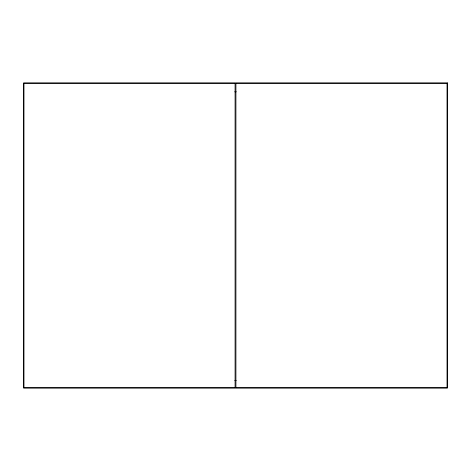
<?xml version="1.0" encoding="UTF-8"?>
<svg xmlns="http://www.w3.org/2000/svg" width="471" height="471" viewBox="0 0 471 471"><rect width="100%" height="100%" fill="white"/><g stroke="black" fill="none" stroke-linecap="round" stroke-linejoin="round"><path stroke-width="0.71" d="M234.764 91.798L236.236 91.798M234.764 380.474L236.236 380.474M447.45 82.896L23.55 82.896L23.55 388.104L447.45 388.104L447.45 82.896M235.076 83.32L23.974 83.32L23.974 387.68L235.076 387.68L235.076 83.32M447.026 83.32L235.924 83.32L235.924 387.68L447.026 387.68L447.026 83.32"/></g></svg>
